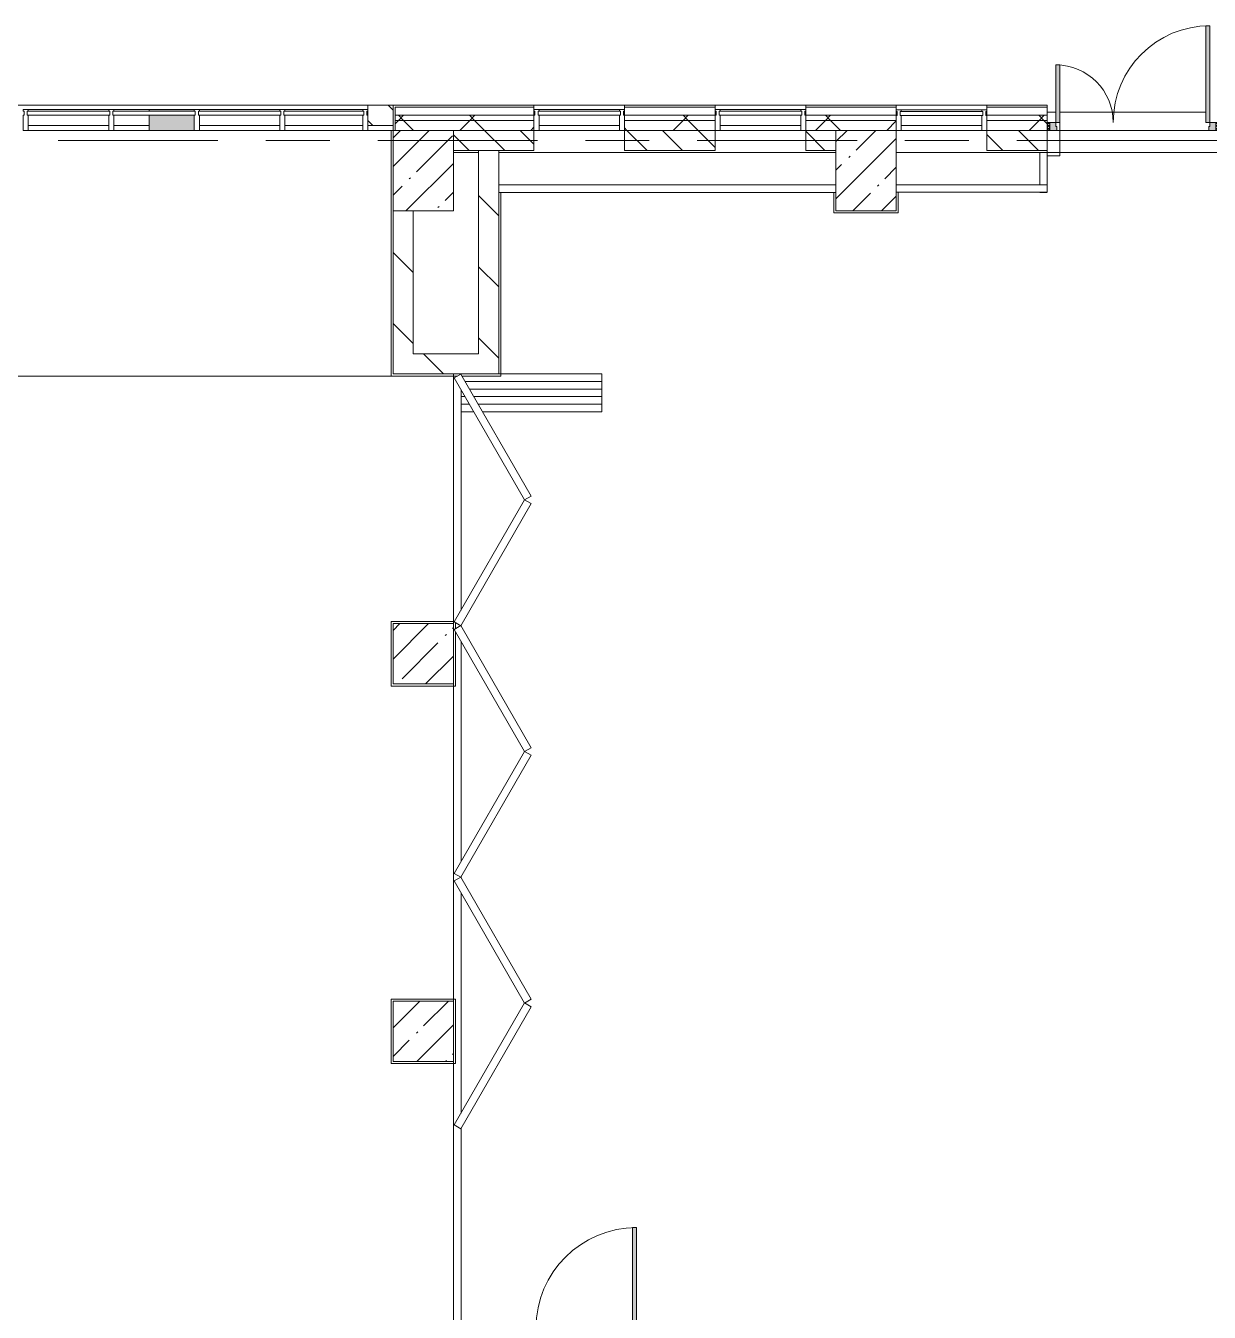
# Model space of a CAD drawing. Header units: millimetres. Extents: x 35861 to 236814, y -8553 to 29000.
# Drawn here: x 115616 to 127376, y 15358 to 28140 of the extents above; entities that cross this region are included whole.
import ezdxf

# ---------------------------------------------------------------- set-up
doc = ezdxf.new("R2010")
doc.units = ezdxf.units.MM
doc.linetypes.add('Осевая', pattern=[3175, 635, -476.25, 1587.5, -476.25])
for name, color, linetype, lineweight, true_color in [('A-DOOR-1', 7, 'Continuous', 5, 0xaaaaaa), ('A-DOOR-2', 7, 'Continuous', 5, 0xe2e2e2), ('A-DOOR-FRAM-1', 7, 'Continuous', 5, 0xe2e2e2), ('A-DOOR-FRAM-2', 7, 'Continuous', 5, 0xaaaaaa), ('A-FLOR-1', 7, 'Continuous', 5, 0xaaaaaa), ('A-GLAZ-CWMG-4', 7, 'Continuous', 5, 0x383e42)]:
    doc.layers.add(name, color=color, linetype=linetype, lineweight=lineweight, true_color=true_color)
for name, color, linetype, lineweight in [('A-GLAZ-CURT-2', 7, 'Continuous', 5), ('A-GLAZ-CWMG-3', 7, 'Continuous', 5), ('A-WALL', 7, 'Continuous', 9), ('A-WALL-5', 7, 'Continuous', 5), ('I-WALL-4', 7, 'Continuous', 5), ('S-COLS-1', 7, 'Continuous', 5), ('Оси', 7, 'Continuous', 9), ('Оси-2', 7, 'Осевая', 9)]:
    doc.layers.add(name, color=color, linetype=linetype, lineweight=lineweight)
pattern_1 = [(135, (105556.5, 0), (-176.7767, -176.7767), [])]
pattern_2 = [(135, (105556.5, 0), (-353.553, -353.553), [])]
pattern_3 = [(45, (105556.5, 0), (-353.5534, 353.5534), []), (135, (105556.5, 0), (-353.5534, -353.5534), [])]

# ---------------------------------------------------------------- blocks, each defined once
blk = doc.blocks.new('BSC_Колонна _Прямоугольная - 600х800-24078684-1_6_2_птичка')
at = {"layer": 'S-COLS-1'}
h = blk.add_hatch(dxfattribs=at)
h.set_pattern_fill('FP_77', color=256, style=0, pattern_type=2)
h.set_pattern_definition([(45, (-14010, -26700), (-285.123, 285.123), []), (45, (-13724.88, -26700), (-285.123, 285.123), [504.031, -100.806, 16.764, -84.042])])
h.paths.add_polyline_path([(-300, -400), (300, -400), (300, 400), (-300, 400), (-300, 200)])
for p, q in [((300, 400), (-300, 400)), ((-300, 400), (-300, -400)), ((300, -400), (300, 400)), ((-300, -400), (300, -400))]:
    blk.add_line(p, q, dxfattribs=at)
blk = doc.blocks.new('BSC_Колонна _Прямоугольная - 600х600-23295697-1_6_2_птичка')
at = {"layer": 'S-COLS-1'}
h = blk.add_hatch(dxfattribs=at)
h.set_pattern_fill('FP_82', color=256, style=0, pattern_type=2)
h.set_pattern_definition([(45, (-14010, -18150), (-285.123, 285.123), []), (45, (-13724.88, -18150), (-285.123, 285.123), [504.031, -100.806, 16.764, -84.042])])
h.paths.add_polyline_path([(-300, -300), (300, -300), (300, 300), (-300, 300), (-300, 281)])
for p, q in [((300, 300), (-300, 300)), ((-300, 300), (-300, -300)), ((300, -300), (300, 300)), ((-300, -300), (300, -300))]:
    blk.add_line(p, q, dxfattribs=at)
blk = doc.blocks.new('BSC_Колонна _Прямоугольная - 600х600-V48-1_6_2_птичка')
at = {"layer": 'S-COLS-1'}
h = blk.add_hatch(dxfattribs=at)
h.set_pattern_fill('FP_83', color=256, style=0, pattern_type=2)
h.set_pattern_definition([(45, (-14010, -21900), (-285.123, 285.123), []), (45, (-13724.88, -21900), (-285.123, 285.123), [504.031, -100.806, 16.764, -84.042])])
h.paths.add_polyline_path([(-300, -300), (300, -300), (300, 300), (-300, 300), (-300, -108)])
for p, q in [((300, 300), (-300, 300)), ((-300, 300), (-300, -300)), ((300, -300), (300, 300)), ((-300, -300), (300, -300))]:
    blk.add_line(p, q, dxfattribs=at)
blk = doc.blocks.new('Системная панель - Стекло - 40мм-22856102-1_6_2_птичка')
at = {"layer": 'A-GLAZ-CURT-2'}
h = blk.add_hatch(dxfattribs=at)
h.set_pattern_fill('FP_104', color=256, style=0, pattern_type=2)
h.set_pattern_definition([(45, (-17860.3, -26790), (-1414.21, 1414.21), [1000, -3000]), (45, (-18860.3, -27290), (-1414.21, 1414.21), [3000, -1000]), (45, (-16860.3, -27790), (-1414.21, 1414.21), [1000, -3000])])
h.paths.add_polyline_path([(176, -40), (410, -40), (410, 0), (-410, 0), (-410, -40), (-400, -40)])
for p, q in [((410, 0), (-410, 0)), ((-410, 0), (-410, -40)), ((410, -40), (410, 0)), ((-410, -40), (410, -40))]:
    blk.add_line(p, q, dxfattribs=at)
blk = doc.blocks.new('Прямоугольный импост - Импост структурный с накладкой - 160мм Темный-33186088-1_6_2_птичка')
at = {"layer": 'A-GLAZ-CWMG-3'}
for p, q in [((17760, 27307), (16960, 27307)), ((17760, 27150), (16960, 27150))]:
    blk.add_line(p, q, dxfattribs=at)
blk = doc.blocks.new('Прямоугольный импост - Импост структурный с накладкой - 190мм-22856094-1_6_2_птичка')
at = {"layer": 'A-GLAZ-CWMG-3'}
for p, q in [((-50, 40), (-50, 190)), ((-50, 190), (0, 190)), ((0, 190), (0, 40)), ((-40, 40), (-50, 40)), ((-50, -17), (-50, 0)), ((-50, 0), (-40, 0)), ((-40, 0), (-40, 40)), ((-10, 40), (-10, 0)), ((0, 40), (-10, 40)), ((-10, 0), (0, 0)), ((0, 0), (0, -17)), ((0, -17), (-50, -17))]:
    blk.add_line(p, q, dxfattribs=at)
blk = doc.blocks.new('Системная панель - Стекло - 40мм-V58-1_6_2_птичка')
at = {"layer": 'A-GLAZ-CURT-2'}
for p, q in [((410, 0), (-410, 0)), ((-410, 0), (-410, -40)), ((410, -40), (410, 0)), ((-410, -40), (410, -40))]:
    blk.add_line(p, q, dxfattribs=at)
blk = doc.blocks.new('Прямоугольный импост - Импост структурный с накладкой - 190мм-V59-1_6_2_птичка')
at = {"layer": 'A-GLAZ-CWMG-3'}
for p, q in [((-50, 40), (-50, 190)), ((-50, 190), (0, 190)), ((0, 190), (0, 40)), ((-40, 40), (-50, 40)), ((-50, -17), (-50, 0)), ((-50, 0), (-40, 0)), ((-40, 0), (-40, 40)), ((-10, 40), (-10, 0)), ((0, 40), (-10, 40)), ((-10, 0), (0, 0)), ((0, 0), (0, -17)), ((0, -17), (-50, -17))]:
    blk.add_line(p, q, dxfattribs=at)
blk = doc.blocks.new('Системная панель - Стекло - 40мм-V62-1_6_2_птичка')
at = {"layer": 'A-GLAZ-CURT-2'}
for p, q in [((410, 0), (-410, 0)), ((-410, 0), (-410, -40)), ((-410, -40), (410, -40)), ((410, -40), (410, 0))]:
    blk.add_line(p, q, dxfattribs=at)
blk = doc.blocks.new('Системная панель - Стекло - 40мм-22856068-1_6_2_птичка')
at = {"layer": 'A-GLAZ-CURT-2'}
h = blk.add_hatch(dxfattribs=at)
h.set_pattern_fill('FP_109', color=256, style=0, pattern_type=2)
h.set_pattern_definition([(45, (-11835.1, -26790), (-1414.21, 1414.21), [1000, -3000]), (45, (-12835.1, -27290), (-1414.21, 1414.21), [3000, -1000]), (45, (-10835.1, -27790), (-1414.21, 1414.21), [1000, -3000])])
h.paths.add_polyline_path([(400, -40), (410, -40), (410, 0), (-410, 0), (-410, -40), (-50, -40)])
for p, q in [((410, 0), (-410, 0)), ((-410, 0), (-410, -40)), ((-410, -40), (410, -40)), ((410, -40), (410, 0))]:
    blk.add_line(p, q, dxfattribs=at)
blk = doc.blocks.new('Системная панель - Стекло - 40мм-V63-1_6_2_птичка')
at = {"layer": 'A-GLAZ-CURT-2'}
for p, q in [((410, 0), (-410, 0)), ((-410, 0), (-410, -40)), ((-410, -40), (410, -40)), ((410, -40), (410, 0))]:
    blk.add_line(p, q, dxfattribs=at)
blk = doc.blocks.new('Системная панель - Стекло - 40мм-V64-1_6_2_птичка')
at = {"layer": 'A-GLAZ-CURT-2'}
for p, q in [((397.5, 0), (-397.5, 0)), ((-397.5, 0), (-397.5, -40)), ((397.5, -40), (397.5, 0)), ((-397.5, -40), (397.5, -40))]:
    blk.add_line(p, q, dxfattribs=at)
blk = doc.blocks.new('Прямоугольный импост - Импост структурный с накладкой - 160мм-20149069-1_6_2_птичка')
at = {"layer": 'A-GLAZ-CWMG-3'}
for p, q in [((9185, 27307), (8385, 27307)), ((9185, 27150), (8385, 27150))]:
    blk.add_line(p, q, dxfattribs=at)
blk = doc.blocks.new('Прямоугольный импост - Импост структурный с накладкой - 160мм-23251633-1_6_2_птичка')
at = {"layer": 'A-GLAZ-CWMG-3'}
for p, q in [((11285, 27307), (10935, 27307)), ((11285, 27307), (11285, 27290)), ((11285, 27250), (11285, 27150)), ((11285, 27150), (10935, 27150))]:
    blk.add_line(p, q, dxfattribs=at)
blk = doc.blocks.new('Прямоугольный импост - Импост структурный с накладкой - 190мм-23251634-1_6_2_птичка')
at = {"layer": 'A-GLAZ-CWMG-4'}
for points in [[(11735, 27290), (11735, 27307), (11285, 27307), (11285, 27290)], [(11735, 27100), (11735, 27250), (11285, 27250), (11285, 27100)]]:
    blk.add_hatch(color=256, dxfattribs=at).paths.add_polyline_path(points)
at = {"layer": 'A-GLAZ-CWMG-3'}
for p, q in [((11285, 27290), (11285, 27307)), ((11735, 27307), (11285, 27307)), ((11285, 27100), (11285, 27250)), ((11735, 27100), (11285, 27100))]:
    blk.add_line(p, q, dxfattribs=at)
blk = doc.blocks.new('Прямоугольный импост - Импост структурный с накладкой - 160мм-22794257-1_6_2_птичка')
at = {"layer": 'A-GLAZ-CWMG-3'}
for p, q in [((4935, 27307), (4160, 27307)), ((4935, 27150), (4160, 27150))]:
    blk.add_line(p, q, dxfattribs=at)
blk = doc.blocks.new('Прямоугольный импост - Импост структурный с накладкой - 190мм-20153711-1_6_2_птичка')
at = {"layer": 'A-GLAZ-CWMG-3'}
for p, q in [((-50, 40), (-50, 190)), ((-50, 190), (0, 190)), ((0, 190), (0, 40)), ((-40, 40), (-50, 40)), ((-50, -17), (-50, 0)), ((-50, 0), (-40, 0)), ((-40, 0), (-40, 40)), ((-10, 40), (-10, 0)), ((0, 40), (-10, 40)), ((-10, 0), (0, 0)), ((0, 0), (0, -17)), ((0, -17), (-50, -17))]:
    blk.add_line(p, q, dxfattribs=at)
blk = doc.blocks.new('Прямоугольный импост - Импост структурный с накладкой - 190мм-20153693-1_6_2_птичка')
at = {"layer": 'A-GLAZ-CWMG-3'}
for p, q in [((-25, 40), (-25, 190)), ((-25, 190), (25, 190)), ((25, 190), (25, 40)), ((-15, 40), (-25, 40)), ((-25, -17), (-25, 0)), ((-25, 0), (-15, 0)), ((-15, 0), (-15, 40)), ((15, 40), (15, 0)), ((25, 40), (15, 40)), ((15, 0), (25, 0)), ((25, 0), (25, -17)), ((25, -17), (-25, -17))]:
    blk.add_line(p, q, dxfattribs=at)
blk = doc.blocks.new('110_Дверь_СКБ_1Ст_Внутренняя1 - Д-13 1100x2100h_кладовая-33288301-1_6_2_птичка')
at = {"layer": 'A-DOOR-1'}
h = blk.add_hatch(dxfattribs=at)
h.set_pattern_fill('FP_117', color=256, style=0, pattern_type=2)
h.set_pattern_definition([(135, (1751.41, 174.685), (-14.14214, -14.14214), []), (225, (1751.41, 174.685), (14.14214, -14.14214), [])])
h.paths.add_polyline_path([(537.5, -110), (562.5, -110), (562.5, 110), (537.5, 110), (537.5, 6.5)])
at = {"layer": 'A-DOOR-2'}
h = blk.add_hatch(color=256, dxfattribs=at)
h.paths.add_polyline_path([(533.2, 30), (537.5, 30), (537.5, 110), (512.5, 110), (512.5, 70), (502.5, 70), (502.5, 30), (522.5, 30)])
h.paths.add_polyline_path([(-512.5, 30), (-477.5, 30), (-477.5, 70), (-487.5, 70), (-487.5, 110), (-512.5, 110)])
at = {"layer": 'A-DOOR-FRAM-1'}
for points in [[(472.5, 110), (512.5, 110), (512.5, 1110), (472.5, 1110), (472.5, 130)], [(-512.5, 110), (-497.5, 110), (-497.5, 118), (-567.5, 118), (-567.5, 110), (-537.5, 110)], [(-497.5, -110), (-497.5, 30), (-512.5, 30), (-512.5, -110)], [(562.5, 110), (592.5, 110), (592.5, 118), (522.5, 118), (522.5, 110), (546.8, 110)], [(537.5, -110), (533.2, 30), (522.5, 30), (522.5, -110)], [(-497.5, -118), (-497.5, -110), (-567.5, -114), (-567.5, -118), (-537.5, -118)], [(581.8, -118), (592.5, -118), (592.5, -110), (522.5, -110), (522.5, -118), (562.5, -118)]]:
    blk.add_hatch(color=256, dxfattribs=at).paths.add_polyline_path(points)
at = {"layer": 'A-DOOR-FRAM-2'}
h = blk.add_hatch(dxfattribs=at)
h.set_pattern_fill('FP_118', color=256, style=0, pattern_type=2)
h.set_pattern_definition([(45, (-371.384, 174.685), (-14.1421, 14.1421), []), (135, (-371.384, 174.685), (-14.1421, -14.1421), [])])
h.paths.add_polyline_path([(-512.5, -110), (-512.5, 110), (-537.5, 110), (-537.5, -110)])
at = {"layer": 'A-DOOR-1'}
for p, q in [((512.5, 1110), (472.5, 1110)), ((472.5, 1110), (472.5, 110)), ((512.5, 110), (512.5, 1110)), ((472.5, 110), (512.5, 110))]:
    blk.add_line(p, q, dxfattribs=at)
blk.add_arc((512.5, 110), 1000, 90, 180, dxfattribs=at)
at = {"layer": 'A-DOOR-FRAM-2'}
for p, q in [((-497.5, 118), (-567.5, 118)), ((-567.5, 118), (-567.5, 110)), ((-567.5, 110), (-497.5, 110)), ((-512.5, 110), (-537.5, 110)), ((-537.5, 110), (-537.5, -110)), ((-487.5, 110), (-512.5, 110)), ((-512.5, 110), (-512.5, 30)), ((-512.5, -110), (-512.5, 110)), ((-497.5, 110), (-512.5, 110)), ((-512.5, 110), (-512.5, 109)), ((-512.5, 109), (-497.5, 109)), ((-512.5, 30), (-477.5, 30)), ((-497.5, 30), (-512.5, 30)), ((-512.5, 30), (-512.5, -110)), ((-497.5, 110), (-497.5, 118)), ((-497.5, 109), (-497.5, 110)), ((-497.5, -110), (-497.5, 30)), ((-487.5, 70), (-487.5, 110)), ((-477.5, 70), (-487.5, 70)), ((-477.5, 30), (-477.5, 70)), ((512.5, 70), (502.5, 70)), ((502.5, 70), (502.5, 30)), ((502.5, 30), (537.5, 30)), ((512.5, 110), (512.5, 70)), ((537.5, 110), (512.5, 110)), ((592.5, 118), (522.5, 118)), ((522.5, 118), (522.5, 110)), ((537.5, 110), (522.5, 110)), ((522.5, 110), (522.5, 109)), ((522.5, 110), (592.5, 110)), ((522.5, 109), (537.5, 109)), ((537.5, 30), (522.5, 30)), ((522.5, 30), (522.5, -110)), ((537.5, 30), (537.5, 110)), ((562.5, 110), (537.5, 110)), ((537.5, 110), (537.5, -110)), ((537.5, 109), (537.5, 110)), ((537.5, -110), (537.5, 30)), ((562.5, -110), (562.5, 110)), ((592.5, 110), (592.5, 118)), ((-497.5, -110), (-567.5, -110)), ((-567.5, -110), (-567.5, -118)), ((-567.5, -118), (-497.5, -118)), ((-537.5, -110), (-512.5, -110)), ((-512.5, -110), (-497.5, -110)), ((-497.5, -118), (-497.5, -110)), ((522.5, -110), (537.5, -110)), ((592.5, -110), (522.5, -110)), ((522.5, -110), (522.5, -118)), ((522.5, -118), (592.5, -118)), ((537.5, -110), (562.5, -110)), ((592.5, -118), (592.5, -110))]:
    blk.add_line(p, q, dxfattribs=at)
blk = doc.blocks.new('DOR__перегородка__Прямоугольная - ТП-2_ Вн_ДПГ_9480х4200h_2-23998078-1_6_2_птичка')
at = {"layer": 'A-DOOR-1'}
for p, q in [((0, 0), (2650, 0)), ((3250, 0), (6400, 0)), ((7000, 0), (9480, 0)), ((0, -75), (1987, -75)), ((2137, -75), (4324, -75)), ((4474, -75), (4487, -75)), ((4637, -75), (6824, -75)), ((6974, -75), (6985, -75)), ((7135, -75), (9323, -75)), ((9105, -201), (9105, -75)), ((9180, -158), (9180, -75)), ((9255, -114), (9255, -75)), ((9405, -1474), (9405, -114)), ((9473, -75), (9480, -75)), ((9180, -1474), (9180, -244)), ((9255, -1474), (9255, -201)), ((9330, -1474), (9330, -158)), ((9105, -1474), (9105, -288)), ((9480, -1474), (9480, -450)), ((9105, -1474), (9480, -1474))]:
    blk.add_line(p, q, dxfattribs=at)
at = {"layer": 'A-DOOR-FRAM-2'}
for p, q in [((2019, -7), (1982, -72)), ((1982, -72), (3194, -772)), ((3231, -707), (2019, -7)), ((4443, -7), (3230, -707)), ((3268, -772), (4480, -72)), ((4480, -72), (4443, -7)), ((4518, -7), (4481, -72)), ((4481, -72), (5693, -772)), ((5731, -707), (4518, -7)), ((6942, -7), (5730, -707)), ((5767, -772), (6980, -72)), ((6980, -72), (6942, -7)), ((7017, -7), (6979, -72)), ((6979, -72), (8192, -772)), ((8229, -707), (7017, -7)), ((9441, -7), (8229, -707)), ((8267, -772), (9479, -72)), ((9479, -72), (9441, -7)), ((3194, -772), (3231, -707)), ((3230, -707), (3268, -772)), ((5693, -772), (5731, -707)), ((5730, -707), (5767, -772)), ((8192, -772), (8229, -707)), ((8229, -707), (8267, -772))]:
    blk.add_line(p, q, dxfattribs=at)
blk = doc.blocks.new('Прямоугольный импост - Импост структурный с накладкой - 190мм-22856098-1_6_2_птичка')
at = {"layer": 'A-GLAZ-CWMG-3'}
for p, q in [((0, 190), (-50, 190)), ((-50, 190), (-50, 40)), ((0, 40), (0, 190)), ((-50, 40), (-40, 40)), ((-40, 0), (-50, 0)), ((-50, 0), (-50, -17)), ((-40, 40), (-40, 0)), ((-10, 0), (-10, 40)), ((-10, 40), (0, 40)), ((0, 0), (-10, 0)), ((0, -17), (0, 0)), ((-50, -17), (0, -17))]:
    blk.add_line(p, q, dxfattribs=at)
blk = doc.blocks.new('Прямоугольный импост - Импост структурный с накладкой - 190мм-V83-1_6_2_птичка')
at = {"layer": 'A-GLAZ-CWMG-3'}
for p, q in [((0, 190), (-50, 190)), ((-50, 190), (-50, 40)), ((0, 40), (0, 188)), ((-50, 40), (-40, 40)), ((-40, 0), (-50, 0)), ((-50, 0), (-50, -17)), ((-40, 40), (-40, 0)), ((-10, 0), (-10, 40)), ((-10, 40), (0, 40)), ((0, 0), (-10, 0)), ((0, -17), (0, 0)), ((-50, -17), (0, -17))]:
    blk.add_line(p, q, dxfattribs=at)
blk = doc.blocks.new('BSC_Колонна _Прямоугольная - 600х800-V134-1_6_2_птичка')
at = {"layer": 'S-COLS-1'}
h = blk.add_hatch(dxfattribs=at)
h.set_pattern_fill('FP_169', color=256, style=0, pattern_type=2)
h.set_pattern_definition([(45, (-18410.26, -26700), (-285.123, 285.123), []), (45, (-18125.13, -26700), (-285.123, 285.123), [504.031, -100.806, 16.764, -84.042])])
h.paths.add_polyline_path([(-126, -400), (300, -400), (300, 400), (-300, 400), (-300, -400)])
for p, q in [((300, 400), (-300, 400)), ((-300, 400), (-300, -400)), ((300, -400), (300, 400)), ((-300, -400), (300, -400))]:
    blk.add_line(p, q, dxfattribs=at)
blk = doc.blocks.new('110_Дверь_СКБ_2Ст_Наружная - ДН-1_л_ Двухстворчатая 1450 х3300 _h_ в свету с верхним остеклением-23567691-1_6_2_птичка')
at = {"layer": 'A-DOOR-1'}
h = blk.add_hatch(dxfattribs=at)
h.set_pattern_fill('FP_182', color=256, style=0, pattern_type=2)
h.set_pattern_definition([(135, (1501.41, 189.685), (-14.14214, -14.14214), []), (225, (1501.41, 189.685), (14.14214, -14.14214), [])])
h.paths.add_polyline_path([(845, -125), (870, -125), (870, -45), (845, -45), (845, -85)])
at = {"layer": 'A-DOOR-2'}
for points in [[(785, -45), (785, 915), (745, 915), (745, -45)], [(-705, -45), (-705, 525), (-745, 525), (-745, -45)]]:
    blk.add_hatch(color=256, dxfattribs=at).paths.add_polyline_path(points)
h = blk.add_hatch(color=256, dxfattribs=at)
h.paths.add_polyline_path([(785, -125), (845, -125), (845, -45), (785, -45), (785, -85), (775, -85), (775, -125)])
h.paths.add_polyline_path([(-805, -125), (-735, -125), (-735, -85), (-745, -85), (-745, -45), (-805, -45), (-805, -51)])
at = {"layer": 'A-DOOR-FRAM-2'}
h = blk.add_hatch(dxfattribs=at)
h.set_pattern_fill('FP_183', color=256, style=0, pattern_type=2)
h.set_pattern_definition([(45, (-621.384, 189.685), (-14.1421, 14.1421), []), (135, (-621.384, 189.685), (-14.1421, -14.1421), [])])
h.paths.add_polyline_path([(-805, -125), (-811, -45), (-830, -51), (-830, -125), (-811, -125)])
at = {"layer": 'A-DOOR-1'}
for p, q in [((785, 915), (745, 915)), ((745, 915), (745, -45)), ((785, -45), (785, 915)), ((-745, 525), (-745, -45)), ((-705, 525), (-745, 525)), ((-705, -45), (-705, 525)), ((-745, -45), (-705, -45)), ((745, -45), (785, -45))]:
    blk.add_line(p, q, dxfattribs=at)
for centre, radius, start, end in [((785, -45), 960, 90, 180), ((-745, -45), 570, 0, 90)]:
    blk.add_arc(centre, radius, start, end, dxfattribs=at)
at = {"layer": 'A-DOOR-FRAM-2'}
for p, q in [((-805, -45), (-830, -45)), ((-830, -45), (-830, -125)), ((-830, -125), (-805, -125)), ((-745, -45), (-805, -45)), ((-805, -45), (-805, -125)), ((-805, -125), (-805, -45)), ((-805, -125), (-735, -125)), ((-745, -85), (-745, -45)), ((-735, -85), (-745, -85)), ((-735, -125), (-735, -85)), ((785, -85), (775, -85)), ((775, -85), (775, -125)), ((775, -125), (845, -125)), ((785, -45), (785, -85)), ((845, -45), (785, -45)), ((845, -125), (845, -45)), ((870, -45), (845, -45)), ((845, -45), (845, -125)), ((845, -125), (870, -125)), ((870, -125), (870, -45))]:
    blk.add_line(p, q, dxfattribs=at)
blk = doc.blocks.new('Системная панель - Стекло - 40мм-V149-1_6_2_птичка')
at = {"layer": 'A-GLAZ-CURT-2'}
for p, q in [((410, 0), (-410, 0)), ((-410, 0), (-410, -40)), ((410, -40), (410, 0)), ((-410, -40), (410, -40))]:
    blk.add_line(p, q, dxfattribs=at)
blk = doc.blocks.new('Зашивка приборов отопления12 - Зашивка приборов отопления-33278990-1_6_2_птичка')
at = {"layer": 'A-WALL-5'}
for p, q in [((37640, 23400), (34290, 23400)), ((34290, 23079), (37640, 23079)), ((37640, 23079), (34290, 23079)), ((34290, 23004), (37640, 23004))]:
    blk.add_line(p, q, dxfattribs=at)
blk = doc.blocks.new('Зашивка приборов отопления13 - Зашивка приборов отопления-33279120-1_6_2_птичка')
at = {"layer": 'A-WALL-5'}
for p, q in [((20136, 26880), (18710, 26880)), ((20136, 26880), (20136, 26560)), ((20136, 26560), (20136, 26880)), ((20210, 26560), (20210, 26880)), ((18710, 26560), (20136, 26560)), ((18710, 26485), (20210, 26485)), ((20210, 26560), (20136, 26560)), ((20136, 26484), (20210, 26484)), ((20210, 26485), (20210, 26560))]:
    blk.add_line(p, q, dxfattribs=at)

msp = doc.modelspace()

# ---------------------------------------------------------------- hatches: boundary and pattern name
at = {"layer": 'A-WALL-5'}
h = msp.add_hatch(dxfattribs=at)
h.set_pattern_fill('FP_72', color=256, style=0, pattern_type=2)
h.set_pattern_definition(pattern_1)
h.paths.add_polyline_path([(119246.5, 27150), (119266.5, 27150), (119266.5, 27350), (119016.7, 27350), (119016.7, 27150)])
h.paths.add_polyline_path([(109616.5, 27150), (109666.5, 27150), (109666.5, 27350), (109616.5, 27350), (109616.5, 27247.7)])
h = msp.add_hatch(dxfattribs=at)
h.set_pattern_fill('FP_80', color=256, style=0, pattern_type=2)
h.set_pattern_definition(pattern_3)
h.paths.add_polyline_path([(139316.5, 27200), (139316.5, 27250), (137466.5, 27250), (137466.5, 27200), (139277, 27200)])
h.paths.add_polyline_path([(125766.5, 27200), (125766.5, 27250), (125166.7, 27250), (125166.7, 27200)])
h.paths.add_polyline_path([(127466.5, 27200), (136366.5, 27200), (136366.5, 27250), (127466.5, 27250), (127466.5, 27210)])
h.paths.add_polyline_path([(123366.7, 27200), (124266.7, 27200), (124266.7, 27250), (123366.7, 27250), (123366.7, 27210)])
h.paths.add_polyline_path([(120666.7, 27200), (120666.7, 27250), (119286.5, 27250), (119286.5, 27200), (119866.5, 27200)])
h.paths.add_polyline_path([(122466.7, 27200), (122466.7, 27250), (121566.7, 27250), (121566.7, 27200), (122155.4, 27200)])
h = msp.add_hatch(dxfattribs=at)
h.set_pattern_fill('FP_80', color=256, style=0, pattern_type=2)
h.set_pattern_definition(pattern_3)
h.paths.add_polyline_path([(131366.5, 27100), (136334.5, 27102), (136334.5, 27110), (136366.5, 27115.5), (136366.5, 27200), (127466.5, 27200), (127466.5, 27100), (128669.6, 27100)])
h.paths.add_polyline_path([(120316.5, 27100), (120666.7, 27100), (120666.7, 27200), (119286.5, 27200), (119286.5, 27100), (119866.5, 27100)])
h.paths.add_polyline_path([(122466.7, 27100), (122466.7, 27200), (121566.7, 27197.6), (121566.7, 27100)])
h.paths.add_polyline_path([(138566.5, 27100), (139266.5, 27100), (139266.5, 27200), (137466.5, 27200), (137466.5, 27110), (137498.5, 27109.2), (137498.5, 27102), (138066, 27100)])
h.paths.add_polyline_path([(123366.7, 27100), (124266.7, 27100), (124266.7, 27200), (123366.7, 27200), (123366.7, 27166.5)])
h.paths.add_polyline_path([(125766.5, 27100), (125766.5, 27200), (125166.7, 27200), (125166.7, 27100)])
h = msp.add_hatch(dxfattribs=at)
h.set_pattern_fill('FP_72', color=256, style=0, pattern_type=2)
h.set_pattern_definition(pattern_1)
h.paths.add_polyline_path([(123666.7, 26900), (123666.7, 27100), (123366.7, 27100), (123366.7, 26900)])
h.paths.add_polyline_path([(119866.5, 26900), (120666.7, 26900), (120666.7, 27100), (119866.5, 27100), (119866.5, 26995.1)])
h.paths.add_polyline_path([(125766.5, 26900), (125766.5, 27100), (125166.7, 27100), (125166.7, 26900)])
h.paths.add_polyline_path([(121566.7, 26900), (122466.7, 26900), (122466.7, 27100), (121566.7, 27100), (121566.7, 26930.5)])
at = {"layer": 'I-WALL-4'}
h = msp.add_hatch(dxfattribs=at)
h.set_pattern_fill('FP_79', color=256, style=0, pattern_type=2)
h.set_pattern_definition(pattern_2)
h.paths.add_polyline_path([(120316.5, 24680), (120316.5, 26900), (120116.5, 26900), (120116.5, 24680)])
h = msp.add_hatch(dxfattribs=at)
h.set_pattern_fill('FP_79', color=256, style=0, pattern_type=2)
h.set_pattern_definition(pattern_2)
h.paths.add_polyline_path([(119466.7, 24680), (119466.7, 26300), (119266.7, 26300), (119266.7, 24680)])
h = msp.add_hatch(dxfattribs=at)
h.set_pattern_fill('FP_79', color=256, style=0, pattern_type=2)
h.set_pattern_definition(pattern_2)
h.paths.add_polyline_path([(119466.7, 24680), (120116.5, 24680), (120116.5, 24880), (119466.7, 24880), (119466.7, 24791.7)])

# ---------------------------------------------------------------- linework, layer by layer
at = {"layer": 'A-FLOR-1'}
for p, q in [((116441.5, 27100), (115641.5, 27100)), ((116841.5, 27100), (116491.5, 27100)), ((118141.7, 27100), (117341.7, 27100)), ((118966.7, 27100), (118191.7, 27100)), ((119266.5, 27100), (119016.7, 27100)), ((119246.5, 24660), (119246.5, 27100)), ((125891.5, 27180), (125891.5, 26849)), ((125891.5, 26849), (125766.9, 26849)), ((120336.5, 26484), (120336.5, 24660)), ((123646.7, 26280), (123646.7, 26484)), ((124286.7, 26485), (124286.7, 26280)), ((124286.7, 26280), (123646.7, 26280)), ((115266.5, 24660), (119905.3, 24660)), ((120336.5, 24660), (119949.1, 24660)), ((119246.5, 21580), (119246.5, 22220)), ((119246.5, 22220), (119875.1, 22220)), ((119886.5, 22209.1), (119886.5, 22149.8)), ((119886.5, 22119.1), (119886.5, 21580)), ((119886.5, 21580), (119246.5, 21580)), ((119246.5, 17830), (119246.5, 18470)), ((119246.5, 18470), (119886.5, 18470)), ((119886.5, 18470), (119886.5, 17830)), ((119886.5, 17830), (119246.5, 17830))]:
    msp.add_line(p, q, dxfattribs=at)
at = {"layer": 'A-WALL'}
for p, q in [((119286.5, 27100), (119286.5, 27330)), ((119286.5, 27330), (120666.7, 27330)), ((119286.5, 27250), (120666.7, 27250)), ((121566.7, 27330), (122466.7, 27330)), ((121566.7, 27250), (122466.7, 27250)), ((123366.7, 27330), (124266.7, 27330)), ((123366.7, 27250), (124266.7, 27250)), ((125166.7, 27330), (125766.5, 27330)), ((125166.7, 27250), (125766.5, 27250)), ((119286.5, 27200), (120666.7, 27200)), ((119866.5, 27100), (120666.7, 27100)), ((120666.7, 27100), (119866.5, 27100)), ((121566.7, 27200), (122466.7, 27200)), ((121566.7, 27100), (122466.7, 27100)), ((122466.7, 27100), (121566.7, 27100)), ((123366.7, 27200), (124266.7, 27200)), ((123366.7, 27100), (123666.7, 27100)), ((123666.7, 27100), (123366.7, 27100)), ((125166.7, 27200), (125766.5, 27200)), ((125166.7, 27100), (125766.5, 27100)), ((125766.5, 27100), (125166.7, 27100)), ((120316.5, 26900), (120116.5, 26900))]:
    msp.add_line(p, q, dxfattribs=at)
at = {"layer": 'A-WALL-5'}
for p, q in [((109616.5, 27350), (125766.5, 27350)), ((119016.7, 27350), (119016.7, 27150)), ((119266.5, 27350), (119266.5, 27100)), ((120666.7, 27100), (120666.7, 27350)), ((121566.7, 27350), (121566.7, 27100)), ((122466.7, 27100), (122466.7, 27350)), ((123366.7, 27350), (123366.7, 27100)), ((124266.7, 27100), (124266.7, 27350)), ((125166.7, 27350), (125166.7, 27100)), ((125766.5, 27180), (125766.5, 27350)), ((125766.5, 27280), (125851.5, 27280)), ((125891.5, 27280), (127341.5, 27280)), ((119016.7, 27150), (119266.5, 27150)), ((120666.7, 26900), (120666.7, 27100)), ((121516.7, 27100), (120716.7, 27100)), ((121566.7, 27100), (121566.7, 26900)), ((122466.7, 26900), (122466.7, 27100)), ((123316.7, 27100), (122516.7, 27100)), ((123366.7, 27100), (123366.7, 26900)), ((125116.9, 27100), (124316.3, 27100)), ((125166.7, 27100), (125166.7, 26900)), ((125766.5, 26900), (125766.5, 27100)), ((127371.5, 27100), (125861.5, 27100)), ((119866.5, 26900), (120116.5, 26900)), ((120316.5, 26900), (120666.7, 26900)), ((121566.7, 26900), (122466.7, 26900)), ((123366.7, 26900), (123666.7, 26900)), ((125166.7, 26900), (125766.5, 26900))]:
    msp.add_line(p, q, dxfattribs=at)
at = {"layer": 'I-WALL-4'}
for p, q in [((120716.7, 27100), (121516.7, 27100)), ((122516.7, 27100), (123316.7, 27100)), ((124316.3, 27100), (125116.9, 27100)), ((125861.5, 27100), (127371.5, 27100)), ((120116.5, 26880), (119866.5, 26880)), ((120116.5, 26900), (120116.5, 24880)), ((120316.5, 24680), (120316.5, 26900)), ((123666.7, 26880), (120316.5, 26880)), ((125766.5, 26880), (124266.7, 26880)), ((125766.5, 26900), (125766.5, 26880)), ((127466.5, 26880), (125766.9, 26880)), ((119266.7, 26300), (119266.7, 24680)), ((119466.7, 24880), (119466.7, 26300)), ((120116.5, 24880), (119466.7, 24880)), ((119266.7, 24680), (120316.5, 24680))]:
    msp.add_line(p, q, dxfattribs=at)
at = {"layer": 'Оси'}
msp.add_line((126847, 27000), (139347, 27000), dxfattribs=at)
at = {"layer": 'Оси-2'}
msp.add_line((114827.7, 27000), (126847, 27000), dxfattribs=at)

# ---------------------------------------------------------------- block references
at = {"layer": 'A-DOOR-1'}
for name, p in [('110_Дверь_СКБ_2Ст_Наружная - ДН-1_л_ Двухстворчатая 1450 х3300 _h_ в свету с верхним остеклением-23567691-1_6_2_птичка', (126597, 27225)), ('110_Дверь_СКБ_1Ст_Внутренняя1 - Д-13 1100x2100h_кладовая-33288301-1_6_2_птичка', (121174, 15090))]:
    msp.add_blockref(name, p, dxfattribs=at)
at = {"layer": 'A-DOOR-1', "rotation": 90.00000000000044}
msp.add_blockref('DOR__перегородка__Прямоугольная - ТП-2_ Вн_ДПГ_9480х4200h_2-23998078-1_6_2_птичка', (119866.5, 15200), dxfattribs=at)
at = {"layer": 'A-GLAZ-CURT-2'}
for name, p in [('Системная панель - Стекло - 40мм-V62-1_6_2_птичка', (116041.5, 27290)), ('Системная панель - Стекло - 40мм-22856068-1_6_2_птичка', (116891.6, 27290)), ('Системная панель - Стекло - 40мм-V63-1_6_2_птичка', (117741.7, 27290)), ('Системная панель - Стекло - 40мм-V64-1_6_2_птичка', (118579.2, 27290)), ('Системная панель - Стекло - 40мм-V149-1_6_2_птичка', (121116.7, 27290)), ('Системная панель - Стекло - 40мм-22856102-1_6_2_птичка', (122916.7, 27290)), ('Системная панель - Стекло - 40мм-V58-1_6_2_птичка', (124716.7, 27288.3))]:
    msp.add_blockref(name, p, dxfattribs=at)
at = {"layer": 'A-GLAZ-CWMG-3', "extrusion": (0, 0, -1), "rotation": 180}
for name, p in [('Прямоугольный импост - Импост структурный с накладкой - 190мм-20153693-1_6_2_птичка', (-115616.5, 27290)), ('Прямоугольный импост - Импост структурный с накладкой - 190мм-20153693-1_6_2_птичка', (-116466.5, 27290)), ('Прямоугольный импост - Импост структурный с накладкой - 190мм-20153693-1_6_2_птичка', (-117316.7, 27290)), ('Прямоугольный импост - Импост структурный с накладкой - 190мм-20153693-1_6_2_птичка', (-118166.7, 27290)), ('Прямоугольный импост - Импост структурный с накладкой - 190мм-20153711-1_6_2_птичка', (-119016.7, 27290)), ('Прямоугольный импост - Импост структурный с накладкой - 190мм-22856094-1_6_2_птичка', (-121566.7, 27290)), ('Прямоугольный импост - Импост структурный с накладкой - 190мм-22856094-1_6_2_птичка', (-123366.7, 27290)), ('Прямоугольный импост - Импост структурный с накладкой - 190мм-V59-1_6_2_птичка', (-125166.7, 27288.3))]:
    msp.add_blockref(name, p, dxfattribs=at)
at = {"layer": 'A-GLAZ-CWMG-3'}
for name, p in [('Прямоугольный импост - Импост структурный с накладкой - 160мм-20149069-1_6_2_птичка', (107256.5, 0)), ('Прямоугольный импост - Импост структурный с накладкой - 160мм-23251633-1_6_2_птичка', (105556.5, 0)), ('Прямоугольный импост - Импост структурный с накладкой - 190мм-23251634-1_6_2_птичка', (105556.5, 0)), ('Прямоугольный импост - Импост структурный с накладкой - 160мм-20149069-1_6_2_птичка', (108956.7, 0)), ('Прямоугольный импост - Импост структурный с накладкой - 160мм-22794257-1_6_2_птичка', (114031.7, 0)), ('Прямоугольный импост - Импост структурный с накладкой - 160мм Темный-33186088-1_6_2_птичка', (103756.5, 0)), ('Прямоугольный импост - Импост структурный с накладкой - 160мм Темный-33186088-1_6_2_птичка', (105556.5, 0)), ('Прямоугольный импост - Импост структурный с накладкой - 160мм Темный-33186088-1_6_2_птичка', (107356.5, -1.7))]:
    msp.add_blockref(name, p, dxfattribs=at)
at = {"layer": 'A-GLAZ-CWMG-3', "rotation": 180}
for name, p in [('Прямоугольный импост - Импост структурный с накладкой - 190мм-22856098-1_6_2_птичка', (120666.7, 27290)), ('Прямоугольный импост - Импост структурный с накладкой - 190мм-22856098-1_6_2_птичка', (122466.7, 27290)), ('Прямоугольный импост - Импост структурный с накладкой - 190мм-V83-1_6_2_птичка', (124266.7, 27288.3))]:
    msp.add_blockref(name, p, dxfattribs=at)
at = {"layer": 'A-WALL-5'}
for name, p in [('Зашивка приборов отопления12 - Зашивка приборов отопления-33278990-1_6_2_птичка', (86026.7, 3480)), ('Зашивка приборов отопления13 - Зашивка приборов отопления-33279120-1_6_2_птичка', (105556.5, 0))]:
    msp.add_blockref(name, p, dxfattribs=at)
at = {"layer": 'S-COLS-1'}
for name, p in [('BSC_Колонна _Прямоугольная - 600х800-24078684-1_6_2_птичка', (119566.5, 26700)), ('BSC_Колонна _Прямоугольная - 600х800-V134-1_6_2_птичка', (123966.7, 26700)), ('BSC_Колонна _Прямоугольная - 600х600-V48-1_6_2_птичка', (119566.5, 21900)), ('BSC_Колонна _Прямоугольная - 600х600-23295697-1_6_2_птичка', (119566.5, 18150))]:
    msp.add_blockref(name, p, dxfattribs=at)

doc.saveas('drawing.dxf')
